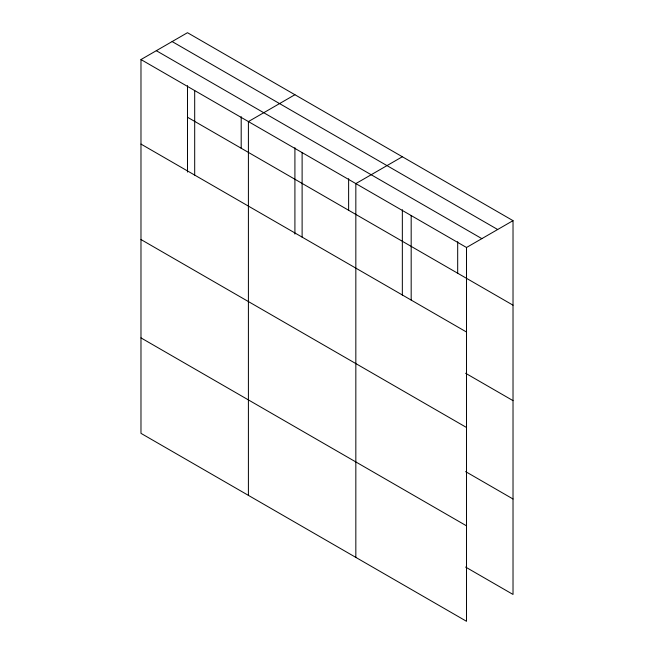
<?xml version="1.0" encoding="UTF-8"?>
<svg xmlns="http://www.w3.org/2000/svg" width="654" height="654" viewBox="0 0 654 654"><rect width="100%" height="100%" fill="white"/><g stroke="black" fill="none" stroke-linecap="round" stroke-linejoin="round"><path stroke-width="0.98" d="M140.978 59.555L466.515 247.498L466.515 621.3L140.978 433.349L140.978 59.555L187.485 32.7L513.022 220.651L513.022 594.445L465.591 567.059M294.913 94.724L248.406 121.579L248.406 495.372M402.341 156.747L355.833 183.602L355.833 557.396M466.515 247.498L513.022 220.651M172.133 41.562L497.678 229.513M156.322 50.693L481.867 238.645M187.485 117.23L513.022 305.181M140.978 144.084L466.515 332.028M465.591 373.254L513.022 400.64M140.978 239.536L466.515 427.487M465.591 471.599L513.022 498.994M140.978 337.889L466.515 525.841M457.686 241.661L457.686 273.225M411.178 215.55L411.178 300.08M402.341 209.705L402.341 295.101M348.623 178.697L348.623 210.261M302.115 152.586L302.115 237.116M294.913 147.681L294.913 234.091M241.195 116.674L241.195 148.245M194.688 90.563L194.688 175.092M187.485 85.658L187.485 172.067"/></g></svg>
